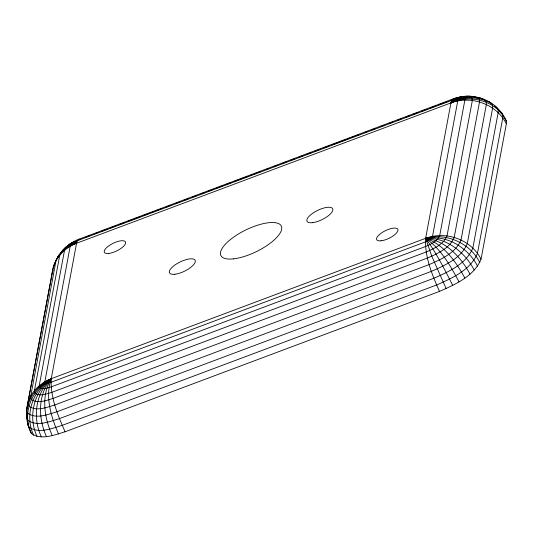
<?xml version="1.0" encoding="UTF-8"?>
<svg xmlns="http://www.w3.org/2000/svg" width="533" height="533" viewBox="0 0 533 533"><rect width="100%" height="100%" fill="white"/><g stroke="black" fill="none" stroke-linecap="round" stroke-linejoin="round"><path stroke-width="0.8" d="M506.35 120.951L502.779 115.095L498.162 109.931L497.069 107.719C485.583 96.72 467.934 93.242 453.123 98.918L78.737 239.297C64.513 244.667 53.973 258.225 52.074 273.302L26.75 408.731C26.01 417.252 27.216 425.96 31.394 433.516C41.307 440.578 54.666 434.848 65.099 431.777L439.485 291.404C455.269 284.462 474.05 276.201 481.019 259.258L506.35 123.829L506.35 120.951C503.612 115.295 500.061 109.805 494.917 106.067L495.91 107.173M31.394 433.516L28.969 427.093L27.743 420.27L26.65 418.059L26.956 413.721M487.468 101.343L489.64 102.063L491.626 103.589L492.632 105.627L492.632 108.119L467.301 243.548C461.265 258.212 445.002 265.367 431.33 271.384L56.944 411.756C47.91 414.414 36.344 419.378 27.756 413.262L26.75 411.223C28.356 396.952 38.289 384.54 51.235 378.69L425.62 238.318C445.908 230.629 471.312 239.524 481.019 259.258M53.86 266.593L54.326 264.295L55.199 262.896M52.074 273.302L53.08 270.431M57.311 258.498L58.244 256.246L59.849 254.381M73.894 242.062L74.2 241.336L76.559 243.261L51.235 378.69C50.189 397.238 57.757 415.12 65.099 431.777M64.013 249.817L65.299 247.745L67.225 246.259M60.389 253.761C63.82 248.085 69.497 242.901 76.559 243.261L450.945 102.889C466.335 95.953 485.65 98.345 498.162 109.931L498.162 112.636L472.838 248.065C466.282 263.975 448.633 271.743 433.802 278.266L59.416 418.638C49.609 421.523 37.063 426.913 27.743 420.27C26.317 403.274 36.297 386.572 51.235 378.69C44.879 396.925 51.115 417.006 58.517 433.995M453.123 98.918L451.784 100.331L450.945 102.889L425.62 238.318C424.581 256.866 432.143 274.748 439.485 291.404M85.98 237.032L89.87 235.573M94.541 233.82L98.432 232.361M101.543 231.195L106.993 229.157M110.104 227.984L115.554 225.945M118.672 224.779L124.116 222.734M127.234 221.568L132.677 219.523M134.236 218.943L141.238 216.311M142.797 215.732L149.806 213.1M151.359 212.52L153.697 211.641M156.029 210.768L158.368 209.895M159.92 209.309L162.259 208.436M166.149 206.977L170.82 205.225M175.49 203.473L179.381 202.014M184.052 200.261L187.942 198.802M192.613 197.05L196.504 195.591M201.174 193.839L205.065 192.38M208.176 191.214L213.626 189.175M216.744 188.002L222.188 185.964M225.306 184.798L230.749 182.752M233.867 181.586L239.317 179.541M240.869 178.961L247.878 176.33M249.431 175.75L251.769 174.871M254.101 173.998L256.44 173.118M257.992 172.539L260.331 171.659M266.553 169.327L268.892 168.455M273.562 166.702L277.453 165.243M282.124 163.491L286.014 162.032M290.685 160.28L294.576 158.821M299.246 157.068L303.137 155.609M306.255 154.443L311.698 152.398M314.816 151.232L320.26 149.193M323.378 148.021L328.821 145.982M331.939 144.816L337.389 142.771M338.941 142.184L345.95 139.559M347.503 138.98L349.841 138.1M352.173 137.228L354.512 136.348M356.064 135.768L358.403 134.889M364.625 132.557L366.964 131.684M371.634 129.932L375.525 128.473M380.196 126.721L384.086 125.262M388.757 123.509L392.648 122.05M397.318 120.298L401.209 118.839M405.88 117.087L409.77 115.628M412.888 114.462L418.332 112.423M421.45 111.25L426.9 109.212M430.011 108.039L435.461 106M438.572 104.834L444.022 102.789M445.575 102.203L447.913 101.33M450.245 100.457L452.584 99.578M456.235 98.259L461.351 96.793M458.207 97.592L455.375 98.165L452.93 99.944L77.398 240.703C74.66 241.909 71.395 243.341 70.189 246.286L44.859 381.715L45.058 382.621L46.038 383.12L50.915 382.321L425.301 241.949L429.698 239.623L431.337 238.244L432.516 236.366L457.84 100.437L457.241 99.724L455.915 99.458L452.93 99.944L450.945 102.889C471.239 95.194 496.643 104.095 506.35 123.829M453.723 98.852L454.915 98.705M79.93 239.15L78.737 239.297L77.398 240.703L76.559 243.261C65.912 247.312 56.978 255.887 53.44 266.833L26.75 408.731L26.75 411.223M472.398 96.446C464.863 96.393 455.755 95.74 450.945 102.889C463.51 96.273 479.4 96.08 491.626 103.589M478.681 98.059L481.152 98.305L484.65 100.051M77.185 240.456L76.452 240.236L76.559 243.261C67.871 246.073 59.37 251.949 56.025 260.717L30.701 396.152L30.701 397.998L31.447 399.51C37.823 404.054 46.404 400.37 53.113 398.398L427.499 258.025C437.646 253.561 449.719 248.251 454.203 237.365L479.527 101.93L479.527 100.084L478.781 98.572C470.226 94.134 457.827 95.84 450.945 102.889C461.072 96.953 474.983 94.314 485.463 100.504L486.356 102.309L486.356 104.515L461.025 239.943C455.688 252.915 441.297 259.245 429.212 264.568L54.826 404.94C46.831 407.292 36.597 411.683 29.002 406.266L28.109 404.467C29.648 392.381 40.328 383.034 51.235 378.69C40.695 395.832 44.432 418.112 52.234 435.601M499.947 111.47L501.64 112.776L502.779 115.095L502.786 117.926L477.455 253.355C470.586 270.031 452.091 278.173 436.554 285.008L62.161 425.381C51.888 428.405 38.736 434.049 28.969 427.093L27.823 424.774L27.823 422.649M479.86 262.576C470.253 243.295 446.427 232.388 425.62 238.318L431.797 256.253L446.174 288.646M477.581 266.22C468.174 247.632 446.634 234.533 425.62 238.318C436.4 252.928 444.549 269.292 452.757 285.428M474.237 270.091C465.062 252.336 446.434 237.198 425.62 238.318C440.951 248.831 450.425 265.814 459.033 281.857M469.939 274.069C460.958 257.139 445.641 240.496 425.62 238.318C443.942 244.454 455.988 261.723 464.823 278.026M46.444 436.554C38.11 418.405 37.59 394.433 51.235 378.69C32.693 389.976 24.112 415.474 33.679 435.274M41.321 436.813C32.473 417.972 35.351 392.954 51.235 378.69C33.772 391.469 27.756 416.953 37.024 436.387M26.65 415.354L26.91 416.819M59.763 255.147L34.432 390.576L35.018 393.194C39.975 396.725 46.651 393.86 51.868 392.328L426.26 251.956C434.148 248.478 443.536 244.347 447.027 235.879L472.351 100.451L471.772 97.839L468.953 96.4L462.724 97.346L456.661 99.531L450.945 102.889L455.915 99.458L461.258 97.199L463.87 97.726L465.049 99.131L439.725 235.546C437.34 241.336 430.911 244.167 425.514 246.539L51.128 386.911C47.557 387.964 42.993 389.923 39.602 387.504L39.202 385.719L64.533 250.29C65.939 245.187 72.108 244.181 76.559 243.261L74.007 242.362L72.048 242.562L67.864 245.766L70.07 243.867L73.001 243.028L76.559 243.261C70.063 245.087 62.174 248.258 59.763 255.147M233.501 258.865A33.626 12.052 -26 0 0 281.651 229.33A33.626 12.052 -26 0 0 238.118 234.174A33.626 12.052 -26 0 0 233.501 258.865M174.851 274.255A14.291 5.123 -26 0 0 195.311 261.703A14.291 5.123 -26 0 0 176.809 263.762A14.291 5.123 -26 0 0 174.851 274.255M381.108 240.796A11.766 4.217 -26 0 0 397.958 230.463A11.766 4.217 -26 0 0 382.721 232.155A11.766 4.217 -26 0 0 381.108 240.796M108.759 253.435A11.766 4.217 -26 0 0 125.615 243.095A11.766 4.217 -26 0 0 110.378 244.794A11.766 4.217 -26 0 0 108.759 253.435M312.378 222.687A14.291 5.123 -26 0 0 332.845 210.135A14.291 5.123 -26 0 0 314.343 212.194A14.291 5.123 -26 0 0 312.378 222.687"/></g></svg>
